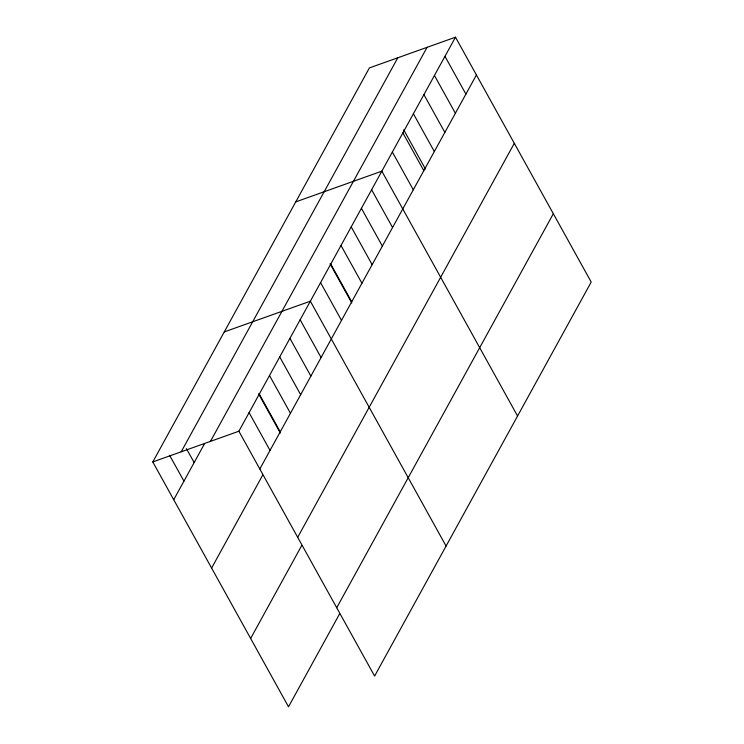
<?xml version="1.0" encoding="UTF-8"?>
<svg xmlns="http://www.w3.org/2000/svg" width="744" height="744" viewBox="0 0 744 744"><rect width="100%" height="100%" fill="white"/><g stroke="black" fill="none" stroke-linecap="round" stroke-linejoin="round"><path stroke-width="1.12" d="M339.571 613.921L288.514 706.8L152.79 461.94L369.396 67.918L455.486 37.2L591.21 282.06L374.604 676.082L238.88 431.222L455.486 37.2M181.201 451.803L397.808 57.781M173.733 499.717L204.368 443.991M210.468 441.359L427.075 47.337M259.814 468.999L476.42 74.977M211.612 568.053L262.669 475.174M297.693 537.335L514.299 143.313M250.635 638.464L301.692 545.585M336.725 607.746L553.331 213.723M295.749 201.884L381.839 171.167L517.564 416.026M224.27 331.908L310.36 301.199L446.084 546.059M152.79 461.94L238.88 431.222M444.959 56.339L465.902 94.116M434.44 75.479L455.384 113.255M423.922 94.618L444.856 132.395M413.394 113.758L434.338 151.534M403.704 129.809L425.428 169.009M402.876 132.888L423.82 170.674M392.358 152.027L413.301 189.804M371.628 189.748L392.562 227.525M361.417 208.32L382.351 246.097M351.205 226.892L372.139 264.669M340.994 245.474L361.928 283.25M330.782 264.046L351.717 301.822M330.057 263.776L351.782 302.975M320.571 282.618L341.505 320.394M300.148 319.771L321.083 357.548M289.937 338.343L310.871 376.129M279.725 356.925L300.66 394.701M269.514 375.497L290.448 413.273M259.303 394.069L280.237 431.855M258.577 393.809L280.302 432.999M249.091 412.65L270.026 450.427M186.437 448.651L194.156 462.563M169.613 455.291L183.945 481.145"/></g></svg>
